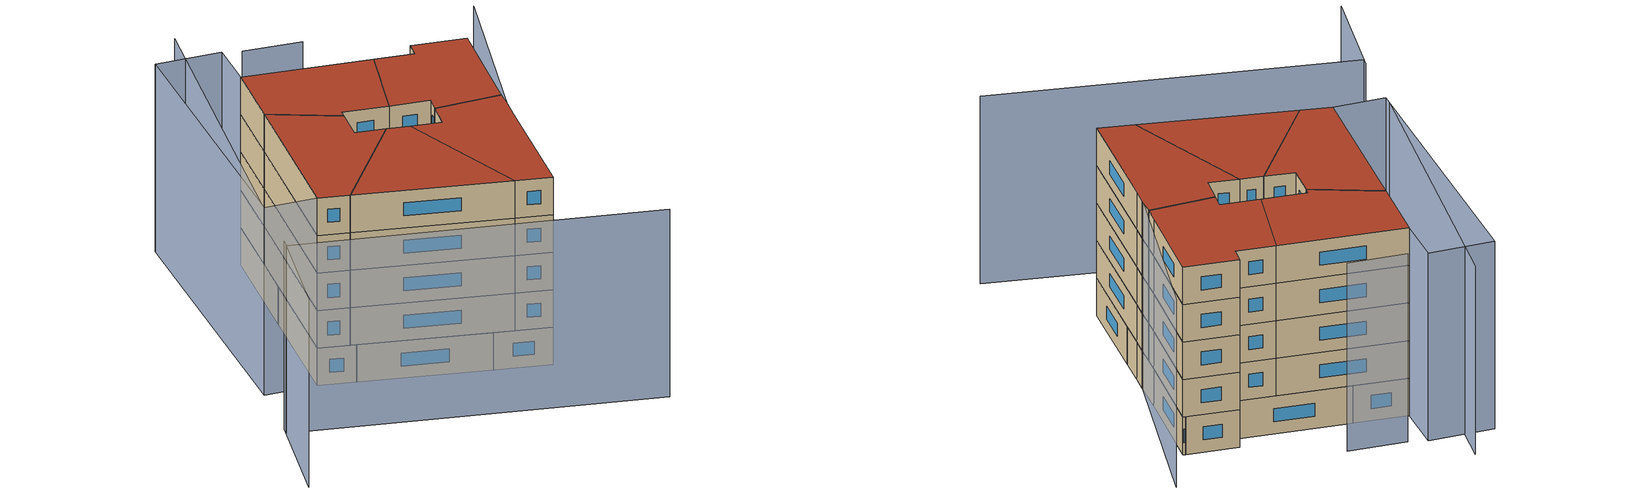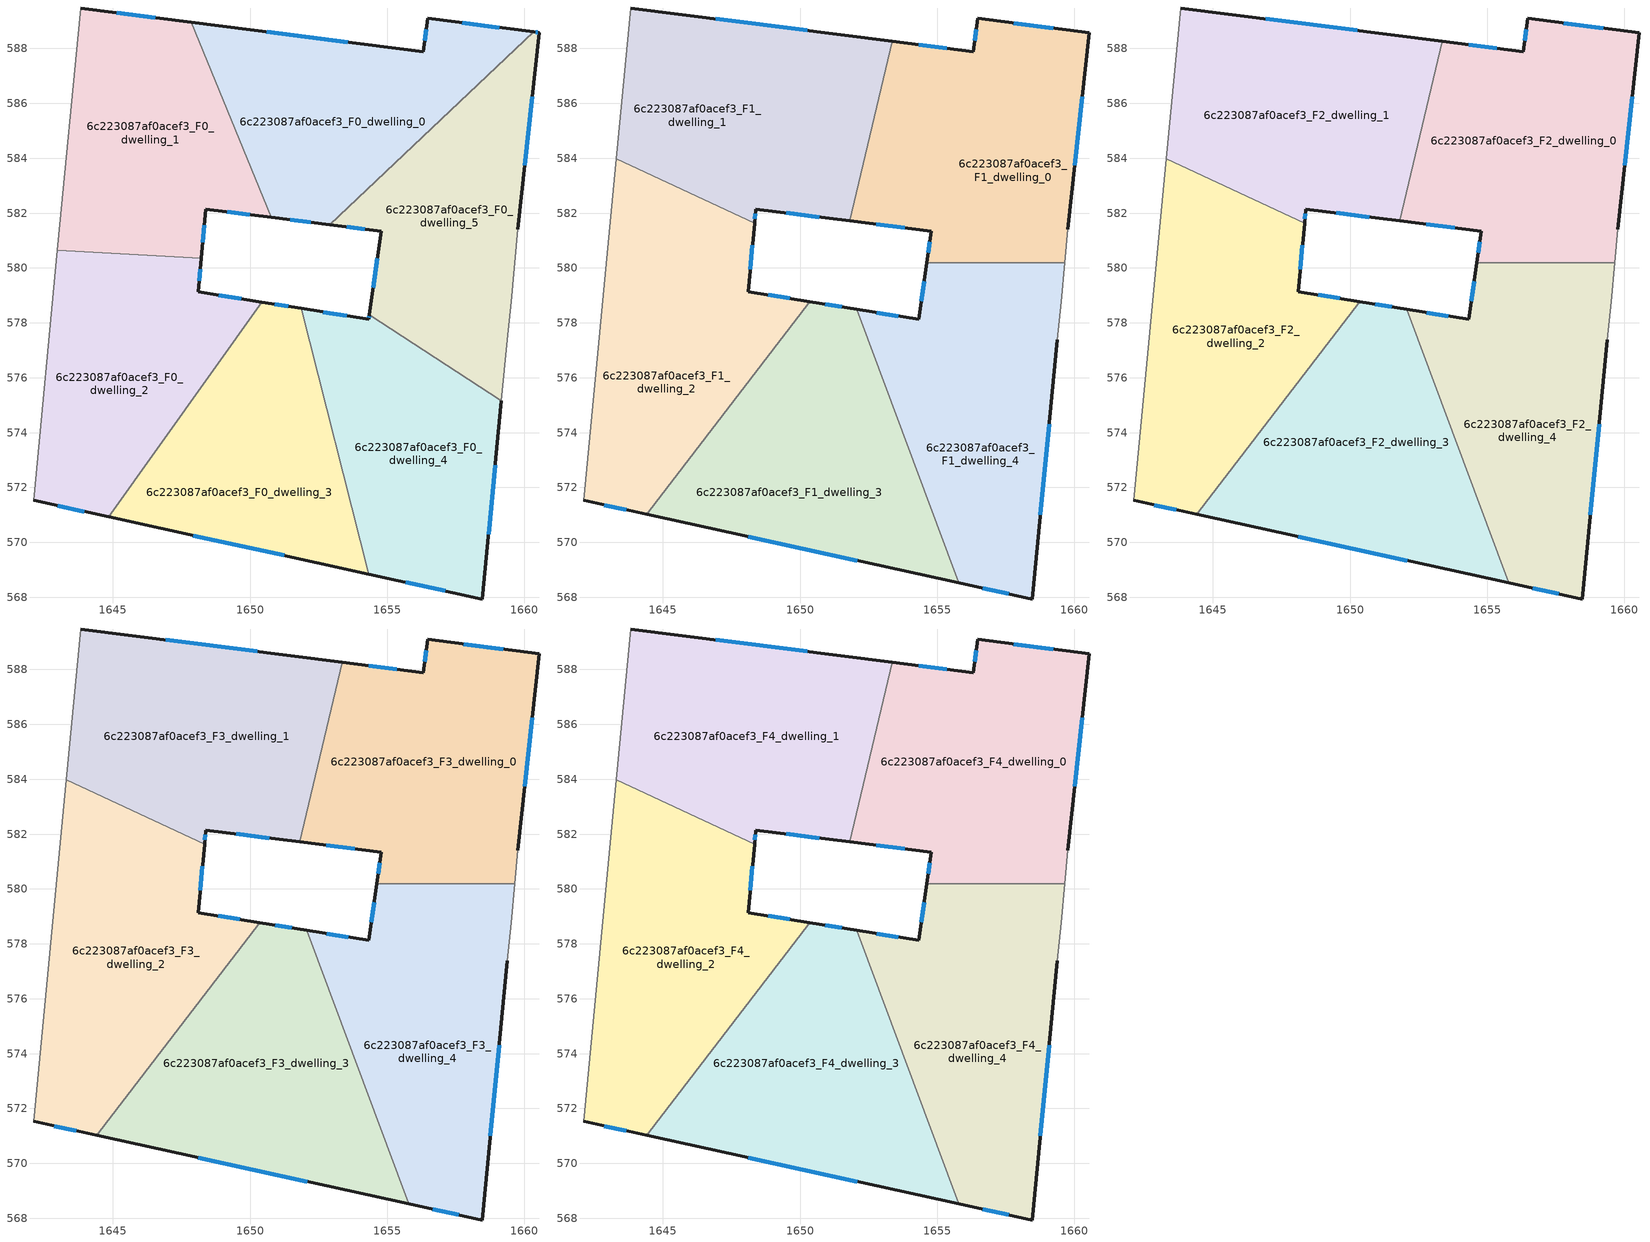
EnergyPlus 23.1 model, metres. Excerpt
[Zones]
6c223087af0acef3_F0_dwelling_0
 floor ground (EU_floor_Construction): 1660.34,588.6 1652.91,581.57 1650.77,581.84 1647.87,588.96 1656.31,587.89 1656.47,589.1 z0
 wall outside (EU_wall_Construction): 1660.34,588.6 1656.47,589.1 1656.31,587.89 1647.87,588.96 / 1650.77,581.84 1652.91,581.57 z0:3
 wall to 6c223087af0acef3_F0_dwelling_5 (EU_wall_Construction): 1652.91,581.57 1660.34,588.6 z0:3
 wall to 6c223087af0acef3_F0_dwelling_1 (EU_wall_Construction): 1647.87,588.96 1650.77,581.84 z0:3
 window (EU_Window_Construction): 1659.08,588.76 1657.73,588.94 / 1651.46,581.76 1652.21,581.66 / 1653.56,588.24 1650.61,588.61 / 1656.42,588.7 1656.36,588.28 z0.98:2.02
6c223087af0acef3_F0_dwelling_1
 floor ground (EU_floor_Construction): 1647.87,588.96 1650.77,581.84 1648.39,582.15 1648.22,580.36 1642.98,580.64 1643.83,589.48 z0
 wall outside (EU_wall_Construction): 1648.22,580.36 1648.39,582.15 1650.77,581.84 / 1647.87,588.96 1643.83,589.48 z0:3
 wall adiabatic (EU_wall_Construction): 1643.83,589.48 1642.98,580.64 z0:3
 wall to 6c223087af0acef3_F0_dwelling_2 (EU_wall_Construction): 1642.98,580.64 1648.22,580.36 z0:3
 window (EU_Window_Construction): 1649.16,582.05 1649.99,581.94 / 1648.28,580.94 1648.34,581.57 / 1646.55,589.13 1645.14,589.31 z0.98:2.02
6c223087af0acef3_F0_dwelling_2
 floor ground (EU_floor_Construction): 1650.43,578.76 1644.85,570.92 1642.11,571.53 1642.98,580.64 1648.22,580.36 1648.11,579.14 z0
 wall outside (EU_wall_Construction): 1650.43,578.76 1648.11,579.14 1648.22,580.36 / 1642.11,571.53 1644.85,570.92 z0:3
 wall to 6c223087af0acef3_F0_dwelling_3 (EU_wall_Construction): 1644.85,570.92 1650.43,578.76 z0:3
 wall adiabatic (EU_wall_Construction): 1642.98,580.64 1642.11,571.53 z0:3
 window (EU_Window_Construction): 1648.15,579.53 1648.19,579.96 / 1649.67,578.88 1648.86,579.01 / 1643,571.33 1643.96,571.12 z0.98:2.02
6c223087af0acef3_F0_dwelling_3
 floor ground (EU_floor_Construction): 1651.86,578.53 1654.33,568.84 1644.85,570.92 1650.43,578.76 z0
 wall outside (EU_wall_Construction): 1651.86,578.53 1650.43,578.76 / 1644.85,570.92 1654.33,568.84 z0:3
 wall to 6c223087af0acef3_F0_dwelling_4 (EU_wall_Construction): 1654.33,568.84 1651.86,578.53 z0:3
 window (EU_Window_Construction): 1651.4,578.6 1650.89,578.68 / 1647.93,570.25 1651.25,569.52 z0.98:2.02
 ceiling adiabatic (EU_roof_Construction): 1654.33,568.85 1651.86,578.53 1650.43,578.76 1644.85,570.92 z3
6c223087af0acef3_F0_dwelling_4
 floor ground (EU_floor_Construction): 1659.16,575.17 1658.47,567.94 1654.33,568.84 1651.86,578.53 1654.32,578.13 1654.34,578.3 z0
 wall outside (EU_wall_Construction): 1654.34,578.3 1654.32,578.13 1651.86,578.53 / 1654.33,568.84 1658.47,567.94 1659.16,575.17 z0:3
 wall to 6c223087af0acef3_F0_dwelling_5 (EU_wall_Construction): 1659.16,575.17 1654.34,578.3 z0:3
 window (EU_Window_Construction): 1653.52,578.26 1652.66,578.4 / 1654.34,578.24 1654.33,578.18 / 1658.69,570.29 1658.93,572.82 / 1655.67,568.55 1657.12,568.23 z0.98:2.02
6c223087af0acef3_F0_dwelling_5
 floor ground (EU_floor_Construction): 1660.55,588.58 1659.75,581.41 1659.52,578.77 1659.37,577.39 1659.16,575.17 1654.34,578.3 1654.79,581.34 1652.91,581.57 1660.34,588.6 z0
 wall outside (EU_wall_Construction): 1652.91,581.57 1654.79,581.34 1654.34,578.3 / 1659.75,581.41 1660.55,588.58 1660.34,588.6 z0:3
 wall adiabatic (EU_wall_Construction): 1659.16,575.17 1659.37,577.39 1659.52,578.77 1659.75,581.41 z0:3
 window (EU_Window_Construction): 1654.65,580.35 1654.49,579.29 / 1653.52,581.5 1654.18,581.41 / 1660.48,588.58 1660.41,588.59 / 1660.01,583.74 1660.29,586.24 z0.98:2.02
6c223087af0acef3_F1_dwelling_0
 floor to 6c223087af0acef3_F0_dwelling_0 (EU_floor_Construction): 1660.34,588.6 1652.91,581.57 1651.81,581.71 1653.37,588.26 1656.31,587.89 1656.47,589.1 z3
 floor to 6c223087af0acef3_F0_dwelling_5 (EU_floor_Construction): 1660.55,588.58 1659.75,581.41 1659.64,580.19 1654.62,580.19 1654.79,581.34 1652.91,581.57 1660.34,588.6 z3
 wall outside (EU_wall_Construction): 1659.75,581.41 1660.55,588.58 1656.47,589.1 1656.31,587.89 1653.37,588.26 / 1651.81,581.71 1654.79,581.34 1654.62,580.19 z3:6
 wall adiabatic (EU_wall_Construction): 1659.64,580.19 1659.75,581.41 z3:6
 wall to 6c223087af0acef3_F1_dwelling_4 (EU_wall_Construction): 1654.62,580.19 1659.64,580.19 z3:6
 wall to 6c223087af0acef3_F1_dwelling_1 (EU_wall_Construction): 1653.37,588.26 1651.81,581.71 z3:6
 window (EU_Window_Construction): 1659.22,588.75 1657.8,588.93 / 1660.01,583.74 1660.29,586.24 / 1654.74,580.96 1654.68,580.56 / 1652.78,581.59 1653.82,581.46 / 1655.35,588.01 1654.33,588.14 / 1656.42,588.7 1656.36,588.28 z3.98:5.02
6c223087af0acef3_F1_dwelling_1
 floor to 6c223087af0acef3_F0_dwelling_1 (EU_floor_Construction): 1647.87,588.96 1650.77,581.85 1648.39,582.15 1648.34,581.63 1643.3,583.99 1643.83,589.48 z3
 floor to 6c223087af0acef3_F0_dwelling_0 (EU_floor_Construction): 1653.37,588.26 1651.81,581.71 1650.77,581.85 1647.87,588.96 z3
 wall outside (EU_wall_Construction): 1648.34,581.63 1648.39,582.15 1651.81,581.71 / 1653.37,588.26 1643.83,589.48 z3:6
 wall to 6c223087af0acef3_F1_dwelling_2 (EU_wall_Construction): 1643.3,583.99 1648.34,581.63 z3:6
 wall adiabatic (EU_wall_Construction): 1643.83,589.48 1643.3,583.99 z3:6
 window (EU_Window_Construction): 1649.5,582.01 1650.7,581.85 / 1648.36,581.8 1648.37,581.98 / 1650.27,588.66 1646.93,589.08 z3.98:5.02
6c223087af0acef3_F1_dwelling_2
 floor to 6c223087af0acef3_F0_dwelling_2 (EU_floor_Construction): 1650.36,578.77 1644.42,571.02 1642.11,571.53 1642.98,580.64 1648.22,580.36 1648.11,579.14 z3
 floor to 6c223087af0acef3_F0_dwelling_1 (EU_floor_Construction): 1648.34,581.63 1648.22,580.36 1642.98,580.64 1643.3,583.99 z3
 wall outside (EU_wall_Construction): 1650.36,578.77 1648.11,579.14 1648.34,581.63 / 1642.11,571.53 1644.42,571.02 z3:6
 wall to 6c223087af0acef3_F1_dwelling_3 (EU_wall_Construction): 1644.42,571.02 1650.36,578.77 z3:6
 wall adiabatic (EU_wall_Construction): 1643.3,583.99 1642.11,571.53 z3:6
 window (EU_Window_Construction): 1648.19,579.95 1648.27,580.82 / 1649.63,578.89 1648.84,579.02 / 1642.86,571.36 1643.67,571.18 z3.98:5.02
6c223087af0acef3_F1_dwelling_3
 floor to 6c223087af0acef3_F0_dwelling_2 (EU_floor_Construction): 1650.43,578.76 1644.85,570.92 1644.42,571.02 1650.36,578.77 z3
 floor to 6c223087af0acef3_F0_dwelling_4 (EU_floor_Construction): 1652.07,578.49 1655.79,568.52 1654.33,568.85 1651.86,578.53 z3
 floor adiabatic (EU_floor_Construction): 1652.07,578.49 1651.86,578.53 1654.33,568.85 1644.85,570.93 1650.43,578.76 1650.36,578.77 z3
 wall outside (EU_wall_Construction): 1652.07,578.49 1650.36,578.77 / 1644.42,571.02 1655.79,568.52 z3:6
 wall to 6c223087af0acef3_F1_dwelling_4 (EU_wall_Construction): 1655.79,568.52 1652.07,578.49 z3:6
 window (EU_Window_Construction): 1651.52,578.58 1650.92,578.68 / 1648.12,570.21 1652.09,569.34 z3.98:5.02
6c223087af0acef3_F1_dwelling_4
 floor to 6c223087af0acef3_F0_dwelling_4 (EU_floor_Construction): 1659.16,575.17 1658.47,567.94 1655.79,568.52 1652.07,578.49 1654.32,578.13 1654.35,578.3 z3
 floor to 6c223087af0acef3_F0_dwelling_5 (EU_floor_Construction): 1659.64,580.19 1659.52,578.77 1659.37,577.39 1659.16,575.17 1654.35,578.3 1654.62,580.19 z3
 wall outside (EU_wall_Construction): 1655.79,568.52 1658.47,567.94 1659.37,577.39 / 1654.62,580.19 1654.32,578.13 1652.07,578.49 z3:6
 wall adiabatic (EU_wall_Construction): 1659.37,577.39 1659.52,578.77 1659.64,580.19 z3:6
 window (EU_Window_Construction): 1656.66,568.33 1657.6,568.13 / 1653.59,578.24 1652.8,578.37 / 1654.52,579.52 1654.42,578.8 / 1658.76,571.01 1659.08,574.31 z3.98:5.02
6c223087af0acef3_F2_dwelling_0
 floor to 6c223087af0acef3_F1_dwelling_0 (EU_floor_Construction): 1660.55,588.58 1659.75,581.41 1659.64,580.19 1654.62,580.19 1654.79,581.34 1651.81,581.71 1653.37,588.26 1656.31,587.89 1656.47,589.1 z6
 wall outside (EU_wall_Construction): 1659.75,581.41 1660.55,588.58 1656.47,589.1 1656.31,587.89 1653.37,588.26 / 1651.81,581.71 1654.79,581.34 1654.62,580.19 z6:9
 wall adiabatic (EU_wall_Construction): 1659.64,580.19 1659.75,581.41 z6:9
 wall to 6c223087af0acef3_F2_dwelling_4 (EU_wall_Construction): 1654.62,580.19 1659.64,580.19 z6:9
 wall to 6c223087af0acef3_F2_dwelling_1 (EU_wall_Construction): 1653.37,588.26 1651.81,581.71 z6:9
 window (EU_Window_Construction): 1659.22,588.75 1657.8,588.93 / 1660.01,583.74 1660.29,586.24 / 1654.74,580.96 1654.68,580.56 / 1652.78,581.59 1653.82,581.46 / 1655.35,588.01 1654.33,588.14 / 1656.42,588.7 1656.36,588.28 z6.98:8.02
6c223087af0acef3_F2_dwelling_1
 floor to 6c223087af0acef3_F1_dwelling_1 (EU_floor_Construction): 1653.37,588.26 1651.81,581.71 1648.39,582.15 1648.34,581.63 1643.3,583.99 1643.83,589.48 z6
 wall outside (EU_wall_Construction): 1648.34,581.63 1648.39,582.15 1651.81,581.71 / 1653.37,588.26 1643.83,589.48 z6:9
 wall to 6c223087af0acef3_F2_dwelling_2 (EU_wall_Construction): 1643.3,583.99 1648.34,581.63 z6:9
 wall adiabatic (EU_wall_Construction): 1643.83,589.48 1643.3,583.99 z6:9
 window (EU_Window_Construction): 1649.5,582.01 1650.7,581.85 / 1648.36,581.8 1648.37,581.98 / 1650.27,588.66 1646.93,589.08 z6.98:8.02
6c223087af0acef3_F2_dwelling_2
 floor to 6c223087af0acef3_F1_dwelling_2 (EU_floor_Construction): 1648.34,581.63 1648.11,579.14 1650.36,578.77 1644.42,571.02 1642.11,571.53 1643.3,583.99 z6
 wall outside (EU_wall_Construction): 1650.36,578.77 1648.11,579.14 1648.34,581.63 / 1642.11,571.53 1644.42,571.02 z6:9
 wall to 6c223087af0acef3_F2_dwelling_3 (EU_wall_Construction): 1644.42,571.02 1650.36,578.77 z6:9
 wall adiabatic (EU_wall_Construction): 1643.3,583.99 1642.11,571.53 z6:9
 window (EU_Window_Construction): 1648.19,579.95 1648.27,580.82 / 1649.63,578.89 1648.84,579.02 / 1642.86,571.36 1643.67,571.18 z6.98:8.02
6c223087af0acef3_F2_dwelling_3
 floor to 6c223087af0acef3_F1_dwelling_3 (EU_floor_Construction): 1652.07,578.49 1655.79,568.52 1644.42,571.02 1650.36,578.77 z6
 wall outside (EU_wall_Construction): 1652.07,578.49 1650.36,578.77 / 1644.42,571.02 1655.79,568.52 z6:9
 wall to 6c223087af0acef3_F2_dwelling_4 (EU_wall_Construction): 1655.79,568.52 1652.07,578.49 z6:9
 window (EU_Window_Construction): 1651.52,578.58 1650.92,578.68 / 1648.12,570.21 1652.09,569.34 z6.98:8.02
6c223087af0acef3_F2_dwelling_4
 floor to 6c223087af0acef3_F1_dwelling_4 (EU_floor_Construction): 1659.64,580.19 1659.52,578.77 1659.37,577.39 1658.47,567.94 1655.79,568.52 1652.07,578.49 1654.32,578.13 1654.62,580.19 z6
 wall outside (EU_wall_Construction): 1655.79,568.52 1658.47,567.94 1659.37,577.39 / 1654.62,580.19 1654.32,578.13 1652.07,578.49 z6:9
 wall adiabatic (EU_wall_Construction): 1659.37,577.39 1659.52,578.77 1659.64,580.19 z6:9
 window (EU_Window_Construction): 1656.66,568.33 1657.6,568.13 / 1653.59,578.24 1652.8,578.37 / 1654.52,579.52 1654.42,578.8 / 1658.76,571.01 1659.08,574.31 z6.98:8.02
6c223087af0acef3_F3_dwelling_0
 floor to 6c223087af0acef3_F2_dwelling_0 (EU_floor_Construction): 1660.55,588.58 1659.75,581.41 1659.64,580.19 1654.62,580.19 1654.79,581.34 1651.81,581.71 1653.37,588.26 1656.31,587.89 1656.47,589.1 z9
 wall outside (EU_wall_Construction): 1659.75,581.41 1660.55,588.58 1656.47,589.1 1656.31,587.89 1653.37,588.26 / 1651.81,581.71 1654.79,581.34 1654.62,580.19 z9:12
 wall adiabatic (EU_wall_Construction): 1659.64,580.19 1659.75,581.41 z9:12
 wall to 6c223087af0acef3_F3_dwelling_4 (EU_wall_Construction): 1654.62,580.19 1659.64,580.19 z9:12
 wall to 6c223087af0acef3_F3_dwelling_1 (EU_wall_Construction): 1653.37,588.26 1651.81,581.71 z9:12
 window (EU_Window_Construction): 1659.22,588.75 1657.8,588.93 / 1660.01,583.74 1660.29,586.24 / 1654.74,580.96 1654.68,580.56 / 1652.78,581.59 1653.82,581.46 / 1655.35,588.01 1654.33,588.14 / 1656.42,588.7 1656.36,588.28 z9.98:11.02
6c223087af0acef3_F3_dwelling_1
 floor to 6c223087af0acef3_F2_dwelling_1 (EU_floor_Construction): 1653.37,588.26 1651.81,581.71 1648.39,582.15 1648.34,581.63 1643.3,583.99 1643.83,589.48 z9
 wall outside (EU_wall_Construction): 1648.34,581.63 1648.39,582.15 1651.81,581.71 / 1653.37,588.26 1643.83,589.48 z9:12
 wall to 6c223087af0acef3_F3_dwelling_2 (EU_wall_Construction): 1643.3,583.99 1648.34,581.63 z9:12
 wall adiabatic (EU_wall_Construction): 1643.83,589.48 1643.3,583.99 z9:12
 window (EU_Window_Construction): 1649.5,582.01 1650.7,581.85 / 1648.36,581.8 1648.37,581.98 / 1650.27,588.66 1646.93,589.08 z9.98:11.02
6c223087af0acef3_F3_dwelling_2
 floor to 6c223087af0acef3_F2_dwelling_2 (EU_floor_Construction): 1648.34,581.63 1648.11,579.14 1650.36,578.77 1644.42,571.02 1642.11,571.53 1643.3,583.99 z9
 wall outside (EU_wall_Construction): 1650.36,578.77 1648.11,579.14 1648.34,581.63 / 1642.11,571.53 1644.42,571.02 z9:12
 wall to 6c223087af0acef3_F3_dwelling_3 (EU_wall_Construction): 1644.42,571.02 1650.36,578.77 z9:12
 wall adiabatic (EU_wall_Construction): 1643.3,583.99 1642.11,571.53 z9:12
 window (EU_Window_Construction): 1648.19,579.95 1648.27,580.82 / 1649.63,578.89 1648.84,579.02 / 1642.86,571.36 1643.67,571.18 z9.98:11.02
6c223087af0acef3_F3_dwelling_3
 floor to 6c223087af0acef3_F2_dwelling_3 (EU_floor_Construction): 1652.07,578.49 1655.79,568.52 1644.42,571.02 1650.36,578.77 z9
 wall outside (EU_wall_Construction): 1652.07,578.49 1650.36,578.77 / 1644.42,571.02 1655.79,568.52 z9:12
 wall to 6c223087af0acef3_F3_dwelling_4 (EU_wall_Construction): 1655.79,568.52 1652.07,578.49 z9:12
 window (EU_Window_Construction): 1651.52,578.58 1650.92,578.68 / 1648.12,570.21 1652.09,569.34 z9.98:11.02
6c223087af0acef3_F3_dwelling_4
 floor to 6c223087af0acef3_F2_dwelling_4 (EU_floor_Construction): 1659.64,580.19 1659.52,578.77 1659.37,577.39 1658.47,567.94 1655.79,568.52 1652.07,578.49 1654.32,578.13 1654.62,580.19 z9
 wall outside (EU_wall_Construction): 1655.79,568.52 1658.47,567.94 1659.37,577.39 / 1654.62,580.19 1654.32,578.13 1652.07,578.49 z9:12
 wall adiabatic (EU_wall_Construction): 1659.37,577.39 1659.52,578.77 1659.64,580.19 z9:12
 window (EU_Window_Construction): 1656.66,568.33 1657.6,568.13 / 1653.59,578.24 1652.8,578.37 / 1654.52,579.52 1654.42,578.8 / 1658.76,571.01 1659.08,574.31 z9.98:11.02
6c223087af0acef3_F4_dwelling_0
 floor to 6c223087af0acef3_F3_dwelling_0 (EU_floor_Construction): 1660.55,588.58 1659.75,581.41 1659.64,580.19 1654.62,580.19 1654.79,581.34 1651.81,581.71 1653.37,588.26 1656.31,587.89 1656.47,589.1 z12
 wall outside (EU_wall_Construction): 1659.75,581.41 1660.55,588.58 1656.47,589.1 1656.31,587.89 1653.37,588.26 / 1651.81,581.71 1654.79,581.34 1654.62,580.19 z12:15
 wall adiabatic (EU_wall_Construction): 1659.64,580.19 1659.75,581.41 z12:15
 wall to 6c223087af0acef3_F4_dwelling_4 (EU_wall_Construction): 1654.62,580.19 1659.64,580.19 z12:15
 wall to 6c223087af0acef3_F4_dwelling_1 (EU_wall_Construction): 1653.37,588.26 1651.81,581.71 z12:15
 window (EU_Window_Construction): 1659.22,588.75 1657.8,588.93 / 1660.01,583.74 1660.29,586.24 / 1654.74,580.96 1654.68,580.56 / 1652.78,581.59 1653.82,581.46 / 1655.35,588.01 1654.33,588.14 / 1656.42,588.7 1656.36,588.28 z12.98:14.02
 roof outside (EU_roof_Construction): 1659.64,580.19 1659.75,581.41 1660.55,588.58 1656.47,589.1 1656.31,587.89 1653.37,588.26 1651.81,581.71 1654.79,581.34 1654.62,580.19 z15
6c223087af0acef3_F4_dwelling_1
 floor to 6c223087af0acef3_F3_dwelling_1 (EU_floor_Construction): 1653.37,588.26 1651.81,581.71 1648.39,582.15 1648.34,581.63 1643.3,583.99 1643.83,589.48 z12
 wall outside (EU_wall_Construction): 1648.34,581.63 1648.39,582.15 1651.81,581.71 / 1653.37,588.26 1643.83,589.48 z12:15
 wall to 6c223087af0acef3_F4_dwelling_2 (EU_wall_Construction): 1643.3,583.99 1648.34,581.63 z12:15
 wall adiabatic (EU_wall_Construction): 1643.83,589.48 1643.3,583.99 z12:15
 window (EU_Window_Construction): 1649.5,582.01 1650.7,581.85 / 1648.36,581.8 1648.37,581.98 / 1650.27,588.66 1646.93,589.08 z12.98:14.02
 roof outside (EU_roof_Construction): 1651.81,581.71 1653.37,588.26 1643.83,589.48 1643.3,583.99 1648.34,581.63 1648.39,582.15 z15
6c223087af0acef3_F4_dwelling_2
 floor to 6c223087af0acef3_F3_dwelling_2 (EU_floor_Construction): 1648.34,581.63 1648.11,579.14 1650.36,578.77 1644.42,571.02 1642.11,571.53 1643.3,583.99 z12
 wall outside (EU_wall_Construction): 1650.36,578.77 1648.11,579.14 1648.34,581.63 / 1642.11,571.53 1644.42,571.02 z12:15
 wall to 6c223087af0acef3_F4_dwelling_3 (EU_wall_Construction): 1644.42,571.02 1650.36,578.77 z12:15
 wall adiabatic (EU_wall_Construction): 1643.3,583.99 1642.11,571.53 z12:15
 window (EU_Window_Construction): 1648.19,579.95 1648.27,580.82 / 1649.63,578.89 1648.84,579.02 / 1642.86,571.36 1643.67,571.18 z12.98:14.02
 roof outside (EU_roof_Construction): 1644.42,571.02 1650.36,578.77 1648.11,579.14 1648.34,581.63 1643.3,583.99 1642.11,571.53 z15
6c223087af0acef3_F4_dwelling_3
 floor to 6c223087af0acef3_F3_dwelling_3 (EU_floor_Construction): 1652.07,578.49 1655.79,568.52 1644.42,571.02 1650.36,578.77 z12
 wall outside (EU_wall_Construction): 1652.07,578.49 1650.36,578.77 / 1644.42,571.02 1655.79,568.52 z12:15
 wall to 6c223087af0acef3_F4_dwelling_4 (EU_wall_Construction): 1655.79,568.52 1652.07,578.49 z12:15
 window (EU_Window_Construction): 1651.52,578.58 1650.92,578.68 / 1648.12,570.21 1652.09,569.34 z12.98:14.02
 roof outside (EU_roof_Construction): 1655.79,568.52 1652.07,578.49 1650.36,578.77 1644.42,571.02 z15
6c223087af0acef3_F4_dwelling_4
 floor to 6c223087af0acef3_F3_dwelling_4 (EU_floor_Construction): 1659.64,580.19 1659.52,578.77 1659.37,577.39 1658.47,567.94 1655.79,568.52 1652.07,578.49 1654.32,578.13 1654.62,580.19 z12
 wall outside (EU_wall_Construction): 1655.79,568.52 1658.47,567.94 1659.37,577.39 / 1654.62,580.19 1654.32,578.13 1652.07,578.49 z12:15
 wall adiabatic (EU_wall_Construction): 1659.37,577.39 1659.52,578.77 1659.64,580.19 z12:15
 window (EU_Window_Construction): 1656.66,568.33 1657.6,568.13 / 1653.59,578.24 1652.8,578.37 / 1654.52,579.52 1654.42,578.8 / 1658.76,571.01 1659.08,574.31 z12.98:14.02
 roof outside (EU_roof_Construction): 1658.47,567.94 1659.37,577.39 1659.52,578.77 1659.64,580.19 1654.62,580.19 1654.32,578.13 1652.07,578.49 1655.79,568.52 z15
shading: 1637.5,566.09 1664.19,560.6 / 1637.62,566.72 1636,558.43 / 1641.72,596.33 1638.22,572.39 / 1649.76,592.48 1645.35,592.86 / 1657.19,568.8 1662.75,592.62 / 1638.19,571.68 1639.06,593.51 / 1639.06,593.51 1643.98,593.31 / 1643.98,593.31 1643.11,571.49 / 1643.11,571.49 1638.19,571.68 z0:15
[Building]
EU S2 Campaign: North Axis=0; Terrain=City; Solar Distribution=FullExterior
[Site:Location]
Bologna: Latitude=44.5; Longitude=11.25; Time Zone=1; Elevation=37
[SizingPeriod:WeatherFileDays]
AnnualSizingPeriod: Begin Month=1; Begin Day of Month=1; End Month=12; End Day of Month=31; Day of Week for Start Day=Monday; Use Weather File Daylight Saving Period=No; Use Weather File Rain and Snow Indicators=No
[MATERIAL]
EU_InternalMass_Material: Roughness=MediumRough; Thickness=0.1; Conductivity=1; Density=1800; Specific Heat=900; Thermal Absorptance=0.9; Solar Absorptance=0.7; Visible Absorptance=0.7
[MATERIAL:NOMASS] Roughness=MediumRough; Thermal Absorptance=0.9; Solar Absorptance=0.7; Visible Absorptance=0.7
Name | Thermal Resistance
EU_wall_NoMass | 0.905828
EU_roof_NoMass | 0.37593
EU_floor_NoMass | 0.67114
[WINDOWMATERIAL:SIMPLEGLAZINGSYSTEM]
EU_Window_SimpleGlazing: UFactor=4.52486; Solar Heat Gain Coefficient=0.85; Visible Transmittance=0.85
[CONSTRUCTION]
EU_wall_Construction: EU_wall_NoMass
EU_roof_Construction: EU_roof_NoMass
EU_floor_Construction: EU_floor_NoMass
EU_Window_Construction: EU_Window_SimpleGlazing
EU_InternalMass_Construction: EU_InternalMass_Material
[ZONE] Type=1; Multiplier=1; Ceiling Height=autocalculate; Floor Area=autocalculate; Part of Total Floor Area=Yes
Name | Volume
6c223087af0acef3_F0_dwelling_0 | 148.766
6c223087af0acef3_F1_dwelling_0; 6c223087af0acef3_F2_dwelling_0; 6c223087af0acef3_F3_dwelling_0; 6c223087af0acef3_F4_dwelling_0; 6c223087af0acef3_F1_dwelling_3; 6c223087af0acef3_F2_dwelling_3; 6c223087af0acef3_F3_dwelling_3; 6c223087af0acef3_F4_dwelling_3 | 178.53
6c223087af0acef3_F0_dwelling_1 | 148.778
6c223087af0acef3_F1_dwelling_1; 6c223087af0acef3_F2_dwelling_1; 6c223087af0acef3_F3_dwelling_1; 6c223087af0acef3_F4_dwelling_1 | 178.519
6c223087af0acef3_F0_dwelling_2 | 148.782
6c223087af0acef3_F1_dwelling_2; 6c223087af0acef3_F2_dwelling_2; 6c223087af0acef3_F3_dwelling_2; 6c223087af0acef3_F4_dwelling_2 | 178.521
6c223087af0acef3_F0_dwelling_3 | 148.773
6c223087af0acef3_F0_dwelling_4 | 148.764
6c223087af0acef3_F1_dwelling_4; 6c223087af0acef3_F2_dwelling_4; 6c223087af0acef3_F3_dwelling_4; 6c223087af0acef3_F4_dwelling_4 | 178.512
6c223087af0acef3_F0_dwelling_5 | 148.775
[INTERNALMASS] Construction=EU_InternalMass_Construction
Name | Zone or ZoneList | Surface Area
6c223087af0acef3_F0_dwelling_0_EU_InternalMass | 6c223087af0acef3_F0_dwelling_0 | 49.5887
6c223087af0acef3_F0_dwelling_1_EU_InternalMass | 6c223087af0acef3_F0_dwelling_1 | 49.5924
6c223087af0acef3_F0_dwelling_2_EU_InternalMass | 6c223087af0acef3_F0_dwelling_2 | 49.5938
6c223087af0acef3_F0_dwelling_3_EU_InternalMass | 6c223087af0acef3_F0_dwelling_3 | 49.591
6c223087af0acef3_F0_dwelling_4_EU_InternalMass | 6c223087af0acef3_F0_dwelling_4 | 49.5881
6c223087af0acef3_F0_dwelling_5_EU_InternalMass | 6c223087af0acef3_F0_dwelling_5 | 49.5914
6c223087af0acef3_F1_dwelling_0_EU_InternalMass | 6c223087af0acef3_F1_dwelling_0 | 59.5101
6c223087af0acef3_F1_dwelling_1_EU_InternalMass | 6c223087af0acef3_F1_dwelling_1 | 59.5061
6c223087af0acef3_F1_dwelling_2_EU_InternalMass | 6c223087af0acef3_F1_dwelling_2 | 59.5067
6c223087af0acef3_F1_dwelling_3_EU_InternalMass | 6c223087af0acef3_F1_dwelling_3 | 59.5102
6c223087af0acef3_F1_dwelling_4_EU_InternalMass | 6c223087af0acef3_F1_dwelling_4 | 59.5035
6c223087af0acef3_F2_dwelling_0_EU_InternalMass | 6c223087af0acef3_F2_dwelling_0 | 59.5101
6c223087af0acef3_F2_dwelling_1_EU_InternalMass | 6c223087af0acef3_F2_dwelling_1 | 59.5061
6c223087af0acef3_F2_dwelling_2_EU_InternalMass | 6c223087af0acef3_F2_dwelling_2 | 59.5067
6c223087af0acef3_F2_dwelling_3_EU_InternalMass | 6c223087af0acef3_F2_dwelling_3 | 59.5102
6c223087af0acef3_F2_dwelling_4_EU_InternalMass | 6c223087af0acef3_F2_dwelling_4 | 59.5035
6c223087af0acef3_F3_dwelling_0_EU_InternalMass | 6c223087af0acef3_F3_dwelling_0 | 59.5101
6c223087af0acef3_F3_dwelling_1_EU_InternalMass | 6c223087af0acef3_F3_dwelling_1 | 59.5061
6c223087af0acef3_F3_dwelling_2_EU_InternalMass | 6c223087af0acef3_F3_dwelling_2 | 59.5067
6c223087af0acef3_F3_dwelling_3_EU_InternalMass | 6c223087af0acef3_F3_dwelling_3 | 59.5102
6c223087af0acef3_F3_dwelling_4_EU_InternalMass | 6c223087af0acef3_F3_dwelling_4 | 59.5035
6c223087af0acef3_F4_dwelling_0_EU_InternalMass | 6c223087af0acef3_F4_dwelling_0 | 59.5101
6c223087af0acef3_F4_dwelling_1_EU_InternalMass | 6c223087af0acef3_F4_dwelling_1 | 59.5061
6c223087af0acef3_F4_dwelling_2_EU_InternalMass | 6c223087af0acef3_F4_dwelling_2 | 59.5067
6c223087af0acef3_F4_dwelling_3_EU_InternalMass | 6c223087af0acef3_F4_dwelling_3 | 59.5102
6c223087af0acef3_F4_dwelling_4_EU_InternalMass | 6c223087af0acef3_F4_dwelling_4 | 59.5035
[OTHEREQUIPMENT] Fuel Type=Electricity; Design Level Calculation Method=Watts/Area; Power per Zone Floor Area=1; Fraction Latent=0; Fraction Radiant=0; Fraction Lost=0; Carbon Dioxide Generation Rate=0; EndUse Subcategory=EU_Step8_InternalGains
Name | Zone or ZoneList or Space or SpaceList | Schedule
EU_Step8_InternalGain_6c223087af0acef3_F0_dwelling_0_f000 | 6c223087af0acef3_F0_dwelling_0 | EU_Step8_GainSchedule_6c223087af0acef3_F0_dwelling_0_f000
EU_Step8_InternalGain_6c223087af0acef3_F0_dwelling_1_f000 | 6c223087af0acef3_F0_dwelling_1 | EU_Step8_GainSchedule_6c223087af0acef3_F0_dwelling_1_f000
EU_Step8_InternalGain_6c223087af0acef3_F0_dwelling_2_f000 | 6c223087af0acef3_F0_dwelling_2 | EU_Step8_GainSchedule_6c223087af0acef3_F0_dwelling_2_f000
EU_Step8_InternalGain_6c223087af0acef3_F0_dwelling_3_f000 | 6c223087af0acef3_F0_dwelling_3 | EU_Step8_GainSchedule_6c223087af0acef3_F0_dwelling_3_f000
EU_Step8_InternalGain_6c223087af0acef3_F0_dwelling_4_f000 | 6c223087af0acef3_F0_dwelling_4 | EU_Step8_GainSchedule_6c223087af0acef3_F0_dwelling_4_f000
EU_Step8_InternalGain_6c223087af0acef3_F0_dwelling_5_f000 | 6c223087af0acef3_F0_dwelling_5 | EU_Step8_GainSchedule_6c223087af0acef3_F0_dwelling_5_f000
EU_Step8_InternalGain_6c223087af0acef3_F1_dwelling_0_f000 | 6c223087af0acef3_F1_dwelling_0 | EU_Step8_GainSchedule_6c223087af0acef3_F1_dwelling_0_f000
EU_Step8_InternalGain_6c223087af0acef3_F1_dwelling_1_f000 | 6c223087af0acef3_F1_dwelling_1 | EU_Step8_GainSchedule_6c223087af0acef3_F1_dwelling_1_f000
EU_Step8_InternalGain_6c223087af0acef3_F1_dwelling_2_f000 | 6c223087af0acef3_F1_dwelling_2 | EU_Step8_GainSchedule_6c223087af0acef3_F1_dwelling_2_f000
EU_Step8_InternalGain_6c223087af0acef3_F1_dwelling_3_f000 | 6c223087af0acef3_F1_dwelling_3 | EU_Step8_GainSchedule_6c223087af0acef3_F1_dwelling_3_f000
EU_Step8_InternalGain_6c223087af0acef3_F1_dwelling_4_f000 | 6c223087af0acef3_F1_dwelling_4 | EU_Step8_GainSchedule_6c223087af0acef3_F1_dwelling_4_f000
EU_Step8_InternalGain_6c223087af0acef3_F2_dwelling_0_f000 | 6c223087af0acef3_F2_dwelling_0 | EU_Step8_GainSchedule_6c223087af0acef3_F2_dwelling_0_f000
EU_Step8_InternalGain_6c223087af0acef3_F2_dwelling_1_f000 | 6c223087af0acef3_F2_dwelling_1 | EU_Step8_GainSchedule_6c223087af0acef3_F2_dwelling_1_f000
EU_Step8_InternalGain_6c223087af0acef3_F2_dwelling_2_f000 | 6c223087af0acef3_F2_dwelling_2 | EU_Step8_GainSchedule_6c223087af0acef3_F2_dwelling_2_f000
EU_Step8_InternalGain_6c223087af0acef3_F2_dwelling_3_f000 | 6c223087af0acef3_F2_dwelling_3 | EU_Step8_GainSchedule_6c223087af0acef3_F2_dwelling_3_f000
EU_Step8_InternalGain_6c223087af0acef3_F2_dwelling_4_f000 | 6c223087af0acef3_F2_dwelling_4 | EU_Step8_GainSchedule_6c223087af0acef3_F2_dwelling_4_f000
EU_Step8_InternalGain_6c223087af0acef3_F3_dwelling_0_f000 | 6c223087af0acef3_F3_dwelling_0 | EU_Step8_GainSchedule_6c223087af0acef3_F3_dwelling_0_f000
EU_Step8_InternalGain_6c223087af0acef3_F3_dwelling_1_f000 | 6c223087af0acef3_F3_dwelling_1 | EU_Step8_GainSchedule_6c223087af0acef3_F3_dwelling_1_f000
EU_Step8_InternalGain_6c223087af0acef3_F3_dwelling_2_f000 | 6c223087af0acef3_F3_dwelling_2 | EU_Step8_GainSchedule_6c223087af0acef3_F3_dwelling_2_f000
EU_Step8_InternalGain_6c223087af0acef3_F3_dwelling_3_f000 | 6c223087af0acef3_F3_dwelling_3 | EU_Step8_GainSchedule_6c223087af0acef3_F3_dwelling_3_f000
EU_Step8_InternalGain_6c223087af0acef3_F3_dwelling_4_f000 | 6c223087af0acef3_F3_dwelling_4 | EU_Step8_GainSchedule_6c223087af0acef3_F3_dwelling_4_f000
EU_Step8_InternalGain_6c223087af0acef3_F4_dwelling_0_f000 | 6c223087af0acef3_F4_dwelling_0 | EU_Step8_GainSchedule_6c223087af0acef3_F4_dwelling_0_f000
EU_Step8_InternalGain_6c223087af0acef3_F4_dwelling_1_f000 | 6c223087af0acef3_F4_dwelling_1 | EU_Step8_GainSchedule_6c223087af0acef3_F4_dwelling_1_f000
EU_Step8_InternalGain_6c223087af0acef3_F4_dwelling_2_f000 | 6c223087af0acef3_F4_dwelling_2 | EU_Step8_GainSchedule_6c223087af0acef3_F4_dwelling_2_f000
EU_Step8_InternalGain_6c223087af0acef3_F4_dwelling_3_f000 | 6c223087af0acef3_F4_dwelling_3 | EU_Step8_GainSchedule_6c223087af0acef3_F4_dwelling_3_f000
EU_Step8_InternalGain_6c223087af0acef3_F4_dwelling_4_f000 | 6c223087af0acef3_F4_dwelling_4 | EU_Step8_GainSchedule_6c223087af0acef3_F4_dwelling_4_f000
[ZONEVENTILATION:DESIGNFLOWRATE] Schedule=EU_AlwaysOn; Design Flow Rate Calculation Method=AirChanges/Hour; Air Changes per Hour=0.73129; Ventilation Type=Natural; Fan Pressure Rise=0; Fan Total Efficiency=1; Constant Term Coefficient=1; Temperature Term Coefficient=0; Velocity Term Coefficient=0; Velocity Squared Term Coefficient=0; Minimum Indoor Temperature=-100; Maximum Indoor Temperature=100; Delta Temperature=-100; Minimum Outdoor Temperature=-100; Maximum Outdoor Temperature=100; Maximum Wind Speed=40
Name | Zone or ZoneList or Space or SpaceList
EU_ConstantAir_6c223087af0acef3_F0_dwelling_0 | 6c223087af0acef3_F0_dwelling_0
EU_ConstantAir_6c223087af0acef3_F0_dwelling_1 | 6c223087af0acef3_F0_dwelling_1
EU_ConstantAir_6c223087af0acef3_F0_dwelling_2 | 6c223087af0acef3_F0_dwelling_2
EU_ConstantAir_6c223087af0acef3_F0_dwelling_3 | 6c223087af0acef3_F0_dwelling_3
EU_ConstantAir_6c223087af0acef3_F0_dwelling_4 | 6c223087af0acef3_F0_dwelling_4
EU_ConstantAir_6c223087af0acef3_F0_dwelling_5 | 6c223087af0acef3_F0_dwelling_5
EU_ConstantAir_6c223087af0acef3_F1_dwelling_0 | 6c223087af0acef3_F1_dwelling_0
EU_ConstantAir_6c223087af0acef3_F1_dwelling_1 | 6c223087af0acef3_F1_dwelling_1
EU_ConstantAir_6c223087af0acef3_F1_dwelling_2 | 6c223087af0acef3_F1_dwelling_2
EU_ConstantAir_6c223087af0acef3_F1_dwelling_3 | 6c223087af0acef3_F1_dwelling_3
EU_ConstantAir_6c223087af0acef3_F1_dwelling_4 | 6c223087af0acef3_F1_dwelling_4
EU_ConstantAir_6c223087af0acef3_F2_dwelling_0 | 6c223087af0acef3_F2_dwelling_0
EU_ConstantAir_6c223087af0acef3_F2_dwelling_1 | 6c223087af0acef3_F2_dwelling_1
EU_ConstantAir_6c223087af0acef3_F2_dwelling_2 | 6c223087af0acef3_F2_dwelling_2
EU_ConstantAir_6c223087af0acef3_F2_dwelling_3 | 6c223087af0acef3_F2_dwelling_3
EU_ConstantAir_6c223087af0acef3_F2_dwelling_4 | 6c223087af0acef3_F2_dwelling_4
EU_ConstantAir_6c223087af0acef3_F3_dwelling_0 | 6c223087af0acef3_F3_dwelling_0
EU_ConstantAir_6c223087af0acef3_F3_dwelling_1 | 6c223087af0acef3_F3_dwelling_1
EU_ConstantAir_6c223087af0acef3_F3_dwelling_2 | 6c223087af0acef3_F3_dwelling_2
EU_ConstantAir_6c223087af0acef3_F3_dwelling_3 | 6c223087af0acef3_F3_dwelling_3
EU_ConstantAir_6c223087af0acef3_F3_dwelling_4 | 6c223087af0acef3_F3_dwelling_4
EU_ConstantAir_6c223087af0acef3_F4_dwelling_0 | 6c223087af0acef3_F4_dwelling_0
EU_ConstantAir_6c223087af0acef3_F4_dwelling_1 | 6c223087af0acef3_F4_dwelling_1
EU_ConstantAir_6c223087af0acef3_F4_dwelling_2 | 6c223087af0acef3_F4_dwelling_2
EU_ConstantAir_6c223087af0acef3_F4_dwelling_3 | 6c223087af0acef3_F4_dwelling_3
EU_ConstantAir_6c223087af0acef3_F4_dwelling_4 | 6c223087af0acef3_F4_dwelling_4
[HVACTEMPLATE:THERMOSTAT] Constant Heating Setpoint=20; Constant Cooling Setpoint=50
EU_HeatOnly_6c223087af0acef3_F0_dwelling_0; EU_HeatOnly_6c223087af0acef3_F0_dwelling_1; EU_HeatOnly_6c223087af0acef3_F0_dwelling_2; EU_HeatOnly_6c223087af0acef3_F0_dwelling_3; EU_HeatOnly_6c223087af0acef3_F0_dwelling_4; EU_HeatOnly_6c223087af0acef3_F0_dwelling_5; EU_HeatOnly_6c223087af0acef3_F1_dwelling_0; EU_HeatOnly_6c223087af0acef3_F1_dwelling_1; EU_HeatOnly_6c223087af0acef3_F1_dwelling_2; EU_HeatOnly_6c223087af0acef3_F1_dwelling_3; EU_HeatOnly_6c223087af0acef3_F1_dwelling_4; EU_HeatOnly_6c223087af0acef3_F2_dwelling_0; EU_HeatOnly_6c223087af0acef3_F2_dwelling_1; EU_HeatOnly_6c223087af0acef3_F2_dwelling_2; EU_HeatOnly_6c223087af0acef3_F2_dwelling_3; EU_HeatOnly_6c223087af0acef3_F2_dwelling_4; EU_HeatOnly_6c223087af0acef3_F3_dwelling_0; EU_HeatOnly_6c223087af0acef3_F3_dwelling_1; EU_HeatOnly_6c223087af0acef3_F3_dwelling_2; EU_HeatOnly_6c223087af0acef3_F3_dwelling_3; EU_HeatOnly_6c223087af0acef3_F3_dwelling_4; EU_HeatOnly_6c223087af0acef3_F4_dwelling_0; EU_HeatOnly_6c223087af0acef3_F4_dwelling_1; EU_HeatOnly_6c223087af0acef3_F4_dwelling_2; EU_HeatOnly_6c223087af0acef3_F4_dwelling_3; EU_HeatOnly_6c223087af0acef3_F4_dwelling_4
[HVACTEMPLATE:ZONE:IDEALLOADSAIRSYSTEM] System Availability Schedule=EU_AlwaysOn; Maximum Heating Supply Air Temperature=50; Minimum Cooling Supply Air Temperature=13; Maximum Heating Supply Air Humidity Ratio=0.0156; Minimum Cooling Supply Air Humidity Ratio=0.0077; Heating Limit=NoLimit; Cooling Limit=NoLimit; Heating Availability Schedule=EU_AlwaysOn; Cooling Availability Schedule=EU_CoolingOff; Dehumidification Control Type=ConstantSensibleHeatRatio; Cooling Sensible Heat Ratio=0.7; Dehumidification Setpoint=60; Humidification Control Type=None; Humidification Setpoint=30; Outdoor Air Method=None; Outdoor Air Flow Rate per Person=0.00944; Outdoor Air Flow Rate per Zone Floor Area=0; Outdoor Air Flow Rate per Zone=0; Demand Controlled Ventilation Type=None; Outdoor Air Economizer Type=NoEconomizer; Heat Recovery Type=None; Sensible Heat Recovery Effectiveness=0.7; Latent Heat Recovery Effectiveness=0.65
Name | Template Thermostat
6c223087af0acef3_F0_dwelling_0 | EU_HeatOnly_6c223087af0acef3_F0_dwelling_0
6c223087af0acef3_F0_dwelling_1 | EU_HeatOnly_6c223087af0acef3_F0_dwelling_1
6c223087af0acef3_F0_dwelling_2 | EU_HeatOnly_6c223087af0acef3_F0_dwelling_2
6c223087af0acef3_F0_dwelling_3 | EU_HeatOnly_6c223087af0acef3_F0_dwelling_3
6c223087af0acef3_F0_dwelling_4 | EU_HeatOnly_6c223087af0acef3_F0_dwelling_4
6c223087af0acef3_F0_dwelling_5 | EU_HeatOnly_6c223087af0acef3_F0_dwelling_5
6c223087af0acef3_F1_dwelling_0 | EU_HeatOnly_6c223087af0acef3_F1_dwelling_0
6c223087af0acef3_F1_dwelling_1 | EU_HeatOnly_6c223087af0acef3_F1_dwelling_1
6c223087af0acef3_F1_dwelling_2 | EU_HeatOnly_6c223087af0acef3_F1_dwelling_2
6c223087af0acef3_F1_dwelling_3 | EU_HeatOnly_6c223087af0acef3_F1_dwelling_3
6c223087af0acef3_F1_dwelling_4 | EU_HeatOnly_6c223087af0acef3_F1_dwelling_4
6c223087af0acef3_F2_dwelling_0 | EU_HeatOnly_6c223087af0acef3_F2_dwelling_0
6c223087af0acef3_F2_dwelling_1 | EU_HeatOnly_6c223087af0acef3_F2_dwelling_1
6c223087af0acef3_F2_dwelling_2 | EU_HeatOnly_6c223087af0acef3_F2_dwelling_2
6c223087af0acef3_F2_dwelling_3 | EU_HeatOnly_6c223087af0acef3_F2_dwelling_3
6c223087af0acef3_F2_dwelling_4 | EU_HeatOnly_6c223087af0acef3_F2_dwelling_4
6c223087af0acef3_F3_dwelling_0 | EU_HeatOnly_6c223087af0acef3_F3_dwelling_0
6c223087af0acef3_F3_dwelling_1 | EU_HeatOnly_6c223087af0acef3_F3_dwelling_1
6c223087af0acef3_F3_dwelling_2 | EU_HeatOnly_6c223087af0acef3_F3_dwelling_2
6c223087af0acef3_F3_dwelling_3 | EU_HeatOnly_6c223087af0acef3_F3_dwelling_3
6c223087af0acef3_F3_dwelling_4 | EU_HeatOnly_6c223087af0acef3_F3_dwelling_4
6c223087af0acef3_F4_dwelling_0 | EU_HeatOnly_6c223087af0acef3_F4_dwelling_0
6c223087af0acef3_F4_dwelling_1 | EU_HeatOnly_6c223087af0acef3_F4_dwelling_1
6c223087af0acef3_F4_dwelling_2 | EU_HeatOnly_6c223087af0acef3_F4_dwelling_2
6c223087af0acef3_F4_dwelling_3 | EU_HeatOnly_6c223087af0acef3_F4_dwelling_3
6c223087af0acef3_F4_dwelling_4 | EU_HeatOnly_6c223087af0acef3_F4_dwelling_4
[SIZING:ZONE] Zone Cooling Design Supply Air Temperature Input Method=SupplyAirTemperature; Zone Cooling Design Supply Air Temperature=13; Zone Heating Design Supply Air Temperature Input Method=SupplyAirTemperature; Zone Heating Design Supply Air Temperature=50; Zone Cooling Design Supply Air Humidity Ratio=0.008; Zone Heating Design Supply Air Humidity Ratio=0.008; Cooling Design Air Flow Method=DesignDay; Cooling Design Air Flow Rate=0; Cooling Minimum Air Flow per Zone Floor Area=0.000762; Cooling Minimum Air Flow=0; Cooling Minimum Air Flow Fraction=0.2; Heating Design Air Flow Method=DesignDay; Heating Design Air Flow Rate=0; Heating Maximum Air Flow per Zone Floor Area=0.002032; Heating Maximum Air Flow=0.141576; Heating Maximum Air Flow Fraction=0.3; Account for Dedicated Outdoor Air System=No; Dedicated Outdoor Air System Control Strategy=NeutralSupplyAir; Dedicated Outdoor Air Low Setpoint Temperature for Design=autosize; Dedicated Outdoor Air High Setpoint Temperature for Design=autosize; Zone Load Sizing Method=Sensible Load Only No Latent Load; Zone Latent Cooling Design Supply Air Humidity Ratio Input Method=HumidityRatioDifference; Zone Cooling Design Supply Air Humidity Ratio Difference=0.005; Zone Latent Heating Design Supply Air Humidity Ratio Input Method=HumidityRatioDifference; Zone Humidification Design Supply Air Humidity Ratio Difference=0.005
6c223087af0acef3_F0_dwelling_0; 6c223087af0acef3_F0_dwelling_1; 6c223087af0acef3_F0_dwelling_2; 6c223087af0acef3_F0_dwelling_3; 6c223087af0acef3_F0_dwelling_4; 6c223087af0acef3_F0_dwelling_5; 6c223087af0acef3_F1_dwelling_0; 6c223087af0acef3_F1_dwelling_1; 6c223087af0acef3_F1_dwelling_2; 6c223087af0acef3_F1_dwelling_3; 6c223087af0acef3_F1_dwelling_4; 6c223087af0acef3_F2_dwelling_0; 6c223087af0acef3_F2_dwelling_1; 6c223087af0acef3_F2_dwelling_2; 6c223087af0acef3_F2_dwelling_3; 6c223087af0acef3_F2_dwelling_4; 6c223087af0acef3_F3_dwelling_0; 6c223087af0acef3_F3_dwelling_1; 6c223087af0acef3_F3_dwelling_2; 6c223087af0acef3_F3_dwelling_3; 6c223087af0acef3_F3_dwelling_4; 6c223087af0acef3_F4_dwelling_0; 6c223087af0acef3_F4_dwelling_1; 6c223087af0acef3_F4_dwelling_2; 6c223087af0acef3_F4_dwelling_3; 6c223087af0acef3_F4_dwelling_4
[SCHEDULE:CONSTANT]
Name | Hourly Value
EU_AlwaysOn | 1
EU_CoolingOff | 0
[SCHEDULE:FILE] Column Number=1; Rows to Skip at Top=0; Number of Hours of Data=8760; Column Separator=Comma; Interpolate to Timestep=No; Minutes per Item=60; Adjust Schedule for Daylight Savings=Yes
Name | File
EU_Step8_GainSchedule_6c223087af0acef3_F0_dwelling_0_f000 | ../../schedules/6c223087af0acef3/6c223087af0acef3_F0_dwelling_0_f000_gain.csv
EU_Step8_GainSchedule_6c223087af0acef3_F0_dwelling_1_f000 | ../../schedules/6c223087af0acef3/6c223087af0acef3_F0_dwelling_1_f000_gain.csv
EU_Step8_GainSchedule_6c223087af0acef3_F0_dwelling_2_f000 | ../../schedules/6c223087af0acef3/6c223087af0acef3_F0_dwelling_2_f000_gain.csv
EU_Step8_GainSchedule_6c223087af0acef3_F0_dwelling_3_f000 | ../../schedules/6c223087af0acef3/6c223087af0acef3_F0_dwelling_3_f000_gain.csv
EU_Step8_GainSchedule_6c223087af0acef3_F0_dwelling_4_f000 | ../../schedules/6c223087af0acef3/6c223087af0acef3_F0_dwelling_4_f000_gain.csv
EU_Step8_GainSchedule_6c223087af0acef3_F0_dwelling_5_f000 | ../../schedules/6c223087af0acef3/6c223087af0acef3_F0_dwelling_5_f000_gain.csv
EU_Step8_GainSchedule_6c223087af0acef3_F1_dwelling_0_f000 | ../../schedules/6c223087af0acef3/6c223087af0acef3_F1_dwelling_0_f000_gain.csv
EU_Step8_GainSchedule_6c223087af0acef3_F1_dwelling_1_f000 | ../../schedules/6c223087af0acef3/6c223087af0acef3_F1_dwelling_1_f000_gain.csv
EU_Step8_GainSchedule_6c223087af0acef3_F1_dwelling_2_f000 | ../../schedules/6c223087af0acef3/6c223087af0acef3_F1_dwelling_2_f000_gain.csv
EU_Step8_GainSchedule_6c223087af0acef3_F1_dwelling_3_f000 | ../../schedules/6c223087af0acef3/6c223087af0acef3_F1_dwelling_3_f000_gain.csv
EU_Step8_GainSchedule_6c223087af0acef3_F1_dwelling_4_f000 | ../../schedules/6c223087af0acef3/6c223087af0acef3_F1_dwelling_4_f000_gain.csv
EU_Step8_GainSchedule_6c223087af0acef3_F2_dwelling_0_f000 | ../../schedules/6c223087af0acef3/6c223087af0acef3_F2_dwelling_0_f000_gain.csv
EU_Step8_GainSchedule_6c223087af0acef3_F2_dwelling_1_f000 | ../../schedules/6c223087af0acef3/6c223087af0acef3_F2_dwelling_1_f000_gain.csv
EU_Step8_GainSchedule_6c223087af0acef3_F2_dwelling_2_f000 | ../../schedules/6c223087af0acef3/6c223087af0acef3_F2_dwelling_2_f000_gain.csv
EU_Step8_GainSchedule_6c223087af0acef3_F2_dwelling_3_f000 | ../../schedules/6c223087af0acef3/6c223087af0acef3_F2_dwelling_3_f000_gain.csv
EU_Step8_GainSchedule_6c223087af0acef3_F2_dwelling_4_f000 | ../../schedules/6c223087af0acef3/6c223087af0acef3_F2_dwelling_4_f000_gain.csv
EU_Step8_GainSchedule_6c223087af0acef3_F3_dwelling_0_f000 | ../../schedules/6c223087af0acef3/6c223087af0acef3_F3_dwelling_0_f000_gain.csv
EU_Step8_GainSchedule_6c223087af0acef3_F3_dwelling_1_f000 | ../../schedules/6c223087af0acef3/6c223087af0acef3_F3_dwelling_1_f000_gain.csv
EU_Step8_GainSchedule_6c223087af0acef3_F3_dwelling_2_f000 | ../../schedules/6c223087af0acef3/6c223087af0acef3_F3_dwelling_2_f000_gain.csv
EU_Step8_GainSchedule_6c223087af0acef3_F3_dwelling_3_f000 | ../../schedules/6c223087af0acef3/6c223087af0acef3_F3_dwelling_3_f000_gain.csv
EU_Step8_GainSchedule_6c223087af0acef3_F3_dwelling_4_f000 | ../../schedules/6c223087af0acef3/6c223087af0acef3_F3_dwelling_4_f000_gain.csv
EU_Step8_GainSchedule_6c223087af0acef3_F4_dwelling_0_f000 | ../../schedules/6c223087af0acef3/6c223087af0acef3_F4_dwelling_0_f000_gain.csv
EU_Step8_GainSchedule_6c223087af0acef3_F4_dwelling_1_f000 | ../../schedules/6c223087af0acef3/6c223087af0acef3_F4_dwelling_1_f000_gain.csv
EU_Step8_GainSchedule_6c223087af0acef3_F4_dwelling_2_f000 | ../../schedules/6c223087af0acef3/6c223087af0acef3_F4_dwelling_2_f000_gain.csv
EU_Step8_GainSchedule_6c223087af0acef3_F4_dwelling_3_f000 | ../../schedules/6c223087af0acef3/6c223087af0acef3_F4_dwelling_3_f000_gain.csv
EU_Step8_GainSchedule_6c223087af0acef3_F4_dwelling_4_f000 | ../../schedules/6c223087af0acef3/6c223087af0acef3_F4_dwelling_4_f000_gain.csv
